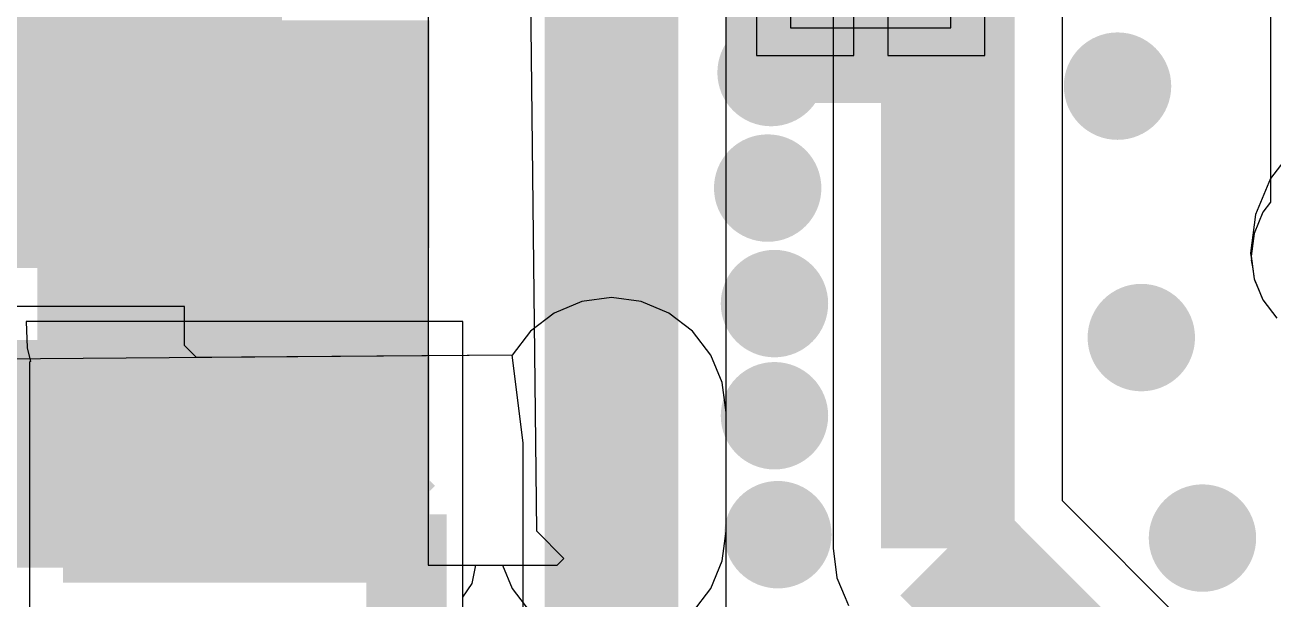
# Model space of a CAD drawing. Extents: x 56.2 to 141.8, y 48 to 96.4.
# Drawn here: x 101.84 to 111.17, y 56.36 to 60.66 of the extents above; entities that cross this region are included whole.
import ezdxf

# ---------------------------------------------------------------- set-up
doc = ezdxf.new("R2010")
doc.units = 0
doc.header["$MEASUREMENT"] = 0
for name, color, linetype in [('BOTTOMLAYER', 5, 'CONTINUOUS'), ('BOTTOMPASTE', 16, 'CONTINUOUS'), ('BOTTOMSOLDER', 6, 'CONTINUOUS'), ('MULTILAYER', 9, 'CONTINUOUS'), ('TOPLAYER', 1, 'CONTINUOUS'), ('TOPPASTE', 8, 'CONTINUOUS'), ('TOPSOLDER', 216, 'CONTINUOUS')]:
    doc.layers.add(name, color=color, linetype=linetype)

msp = doc.modelspace()

# ---------------------------------------------------------------- linework, layer by layer
at = {"layer": 'BOTTOMLAYER'}
for p, q in [((107.880066, 63.5762), (107.880066, 56.7436)), ((109.594734, 57.09872), (109.594734, 63.5762)), ((111.251335, 59.6381), (111.151721, 59.508283)), ((111.151721, 59.508283), (111.040034, 59.238647)), ((111.040034, 59.238647), (111.00194, 58.94929)), ((111.00194, 58.94929), (111.008521, 58.899321)), ((111.008521, 58.899321), (111.007035, 58.897548)), ((111.007035, 58.897548), (111.007037, 58.897548)), ((111.007037, 58.897548), (111.016986, 58.847528)), ((111.016986, 58.847528), (111.028731, 58.758315)), ((111.028731, 58.758315), (111.040273, 58.730454)), ((111.040273, 58.730454), (111.04117, 58.725943)), ((111.04117, 58.725943), (111.043725, 58.72212)), ((111.043725, 58.72212), (111.094228, 58.600198)), ((106.2228, 58.616934), (106.000906, 58.587721)), ((106.444694, 58.587721), (106.2228, 58.616934)), ((103.031072, 58.54987), (99.331054, 58.54987)), ((103.031072, 58.258349), (103.031072, 58.54987)), ((106.000906, 58.587721), (105.794134, 58.502072)), ((106.651466, 58.502072), (106.444694, 58.587721)), ((111.094228, 58.600198), (111.198416, 58.464417)), ((105.794134, 58.502072), (105.616573, 58.365827)), ((106.829027, 58.365827), (106.651466, 58.502072)), ((105.616573, 58.365827), (105.480328, 58.188266)), ((106.965272, 58.188266), (106.829027, 58.365827)), ((103.121244, 58.168913), (103.031072, 58.258349)), ((105.480328, 58.188266), (99.6696, 58.1406)), ((105.480328, 58.188266), (103.121244, 58.168913)), ((105.5624, 57.531), (105.480328, 58.188266)), ((107.050921, 57.981494), (106.965272, 58.188266)), ((107.080134, 57.7596), (107.050921, 57.981494)), ((107.080134, 56.870603), (107.080134, 57.7596)), ((105.5624, 53.5178), (105.5624, 57.531)), ((111.182638, 55.510816), (109.594734, 57.09872)), ((107.080134, 56.8706), (107.080134, 56.870603)), ((107.080139, 56.870597), (107.080134, 56.8706)), ((107.080134, 56.870595), (107.080139, 56.870597)), ((107.080134, 54.787803), (107.080134, 56.870595)), ((107.880066, 56.7436), (107.909279, 56.521706)), ((107.909279, 56.521706), (107.969842, 56.375496)), ((107.969842, 56.375496), (107.994928, 56.314932))]:
    msp.add_line(p, q, dxfattribs=at)
for points, const_width in [([(108.7374, 56.7436), (108.7374, 63.5762)], 1.000001), ([(106.2228, 56.8706), (106.2228, 57.7596)], 1.000001), ([(101.181063, 57.44986), (104.238537, 57.44986)], 0.599999), ([(104.238537, 57.44986), (104.690796, 56.9976)], 0.599999), ([(106.2228, 54.7878), (106.2228, 56.8706)], 1.000001), ([(104.690796, 54.7878), (104.690796, 56.9976)], 0.599999), ([(108.7374, 56.7436), (110.576411, 54.904589)], 1.000001)]:
    msp.add_lwpolyline(points, dxfattribs=dict(at, const_width=const_width))
at = {"layer": 'BOTTOMLAYER', "const_width": 0.299999}
for points in [[(107.2666, 60.2996, 1), (107.5666, 60.2996, 1)], [(109.8574, 60.198, 1), (110.1574, 60.198, 1)], [(107.2412, 59.436, 1), (107.5412, 59.436, 1)], [(107.292, 58.5724, 1), (107.592, 58.5724, 1)], [(110.0352, 58.3184, 1), (110.3352, 58.3184, 1)], [(102.099267, 57.768066, 1), (102.399267, 57.768066, 1)], [(102.099267, 57.768066, 1), (102.399267, 57.768066, 1)], [(102.099267, 57.768066, 1), (102.399267, 57.768066, 1)], [(102.099267, 57.768066, 1), (102.399267, 57.768066, 1)], [(102.099267, 57.768066, 1), (102.399267, 57.768066, 1)], [(102.099267, 57.768066, 1), (102.399267, 57.768066, 1)], [(102.099267, 57.768066, 1), (102.399267, 57.768066, 1)], [(102.099267, 57.768066, 1), (102.399267, 57.768066, 1)], [(102.099267, 57.768066, 1), (102.399267, 57.768066, 1)], [(102.099267, 57.768066, 1), (102.399267, 57.768066, 1)], [(102.099267, 57.768066, 1), (102.399267, 57.768066, 1)], [(102.099267, 57.768066, 1), (102.399267, 57.768066, 1)], [(102.099267, 57.768066, 1), (102.399267, 57.768066, 1)], [(102.099267, 57.768066, 1), (102.399267, 57.768066, 1)], [(106.0728, 57.7596, 1), (106.3728, 57.7596, 1)], [(107.292, 57.7342, 1), (107.592, 57.7342, 1)], [(102.867485, 57.44986, 1), (103.167485, 57.44986, 1)], [(102.867485, 57.44986, 1), (103.167485, 57.44986, 1)], [(102.867485, 57.44986, 1), (103.167485, 57.44986, 1)], [(102.867485, 57.44986, 1), (103.167485, 57.44986, 1)], [(102.867485, 57.44986, 1), (103.167485, 57.44986, 1)], [(102.867485, 57.44986, 1), (103.167485, 57.44986, 1)], [(102.867485, 57.44986, 1), (103.167485, 57.44986, 1)], [(102.867485, 57.44986, 1), (103.167485, 57.44986, 1)], [(102.867485, 57.44986, 1), (103.167485, 57.44986, 1)], [(102.867485, 57.44986, 1), (103.167485, 57.44986, 1)], [(102.867485, 57.44986, 1), (103.167485, 57.44986, 1)], [(102.867485, 57.44986, 1), (103.167485, 57.44986, 1)], [(102.867485, 57.44986, 1), (103.167485, 57.44986, 1)], [(102.867485, 57.44986, 1), (103.167485, 57.44986, 1)], [(102.867485, 57.44986, 1), (103.167485, 57.44986, 1)], [(102.867485, 57.44986, 1), (103.167485, 57.44986, 1)], [(102.867485, 57.44986, 1), (103.167485, 57.44986, 1)], [(102.867485, 57.44986, 1), (103.167485, 57.44986, 1)], [(102.867485, 57.44986, 1), (103.167485, 57.44986, 1)], [(102.867485, 57.44986, 1), (103.167485, 57.44986, 1)], [(102.867485, 57.44986, 1), (103.167485, 57.44986, 1)], [(102.867485, 57.44986, 1), (103.167485, 57.44986, 1)], [(102.867485, 57.44986, 1), (103.167485, 57.44986, 1)], [(102.867485, 57.44986, 1), (103.167485, 57.44986, 1)], [(102.867485, 57.44986, 1), (103.167485, 57.44986, 1)], [(102.867485, 57.44986, 1), (103.167485, 57.44986, 1)], [(102.867485, 57.44986, 1), (103.167485, 57.44986, 1)], [(102.867485, 57.44986, 1), (103.167485, 57.44986, 1)], [(102.099267, 57.131654, 1), (102.399267, 57.131654, 1)], [(102.099267, 57.131654, 1), (102.399267, 57.131654, 1)], [(102.099267, 57.131654, 1), (102.399267, 57.131654, 1)], [(102.099267, 57.131654, 1), (102.399267, 57.131654, 1)], [(102.099267, 57.131654, 1), (102.399267, 57.131654, 1)], [(102.099267, 57.131654, 1), (102.399267, 57.131654, 1)], [(102.099267, 57.131654, 1), (102.399267, 57.131654, 1)], [(102.099267, 57.131654, 1), (102.399267, 57.131654, 1)], [(102.099267, 57.131654, 1), (102.399267, 57.131654, 1)], [(102.099267, 57.131654, 1), (102.399267, 57.131654, 1)], [(102.099267, 57.131654, 1), (102.399267, 57.131654, 1)], [(102.099267, 57.131654, 1), (102.399267, 57.131654, 1)], [(102.099267, 57.131654, 1), (102.399267, 57.131654, 1)], [(102.099267, 57.131654, 1), (102.399267, 57.131654, 1)], [(106.0728, 56.8706, 1), (106.3728, 56.8706, 1)], [(107.3174, 56.8452, 1), (107.6174, 56.8452, 1)], [(110.4924, 56.8198, 1), (110.7924, 56.8198, 1)]]:
    msp.add_lwpolyline(points, format="xyb", close=True, dxfattribs=at)
at = {"layer": 'BOTTOMLAYER', "const_width": 0.599999}
for points in [[(103.017485, 57.44986, -0.198912), (102.249267, 57.768066)], [(103.017485, 57.44986, -0.198912), (102.249267, 57.768066)], [(103.017485, 57.44986, -0.198912), (102.249267, 57.768066)], [(103.017485, 57.44986, -0.198912), (102.249267, 57.768066)], [(103.017485, 57.44986, -0.198912), (102.249267, 57.768066)], [(103.017485, 57.44986, -0.198912), (102.249267, 57.768066)], [(103.017485, 57.44986, -0.198912), (102.249267, 57.768066)], [(103.017485, 57.44986, -0.198912), (102.249267, 57.768066)], [(103.017485, 57.44986, -0.198912), (102.249267, 57.768066)], [(103.017485, 57.44986, -0.198912), (102.249267, 57.768066)], [(103.017485, 57.44986, -0.198912), (102.249267, 57.768066)], [(103.017485, 57.44986, -0.198912), (102.249267, 57.768066)], [(103.017485, 57.44986, -0.198912), (102.249267, 57.768066)], [(103.017485, 57.44986, -0.198912), (102.249267, 57.768066)], [(102.249267, 57.131654, -0.198912), (103.017485, 57.44986)], [(102.249267, 57.131654, -0.198912), (103.017485, 57.44986)], [(102.249267, 57.131654, -0.198912), (103.017485, 57.44986)], [(102.249267, 57.131654, -0.198912), (103.017485, 57.44986)], [(102.249267, 57.131654, -0.198912), (103.017485, 57.44986)], [(102.249267, 57.131654, -0.198912), (103.017485, 57.44986)], [(102.249267, 57.131654, -0.198912), (103.017485, 57.44986)], [(102.249267, 57.131654, -0.198912), (103.017485, 57.44986)], [(102.249267, 57.131654, -0.198912), (103.017485, 57.44986)], [(102.249267, 57.131654, -0.198912), (103.017485, 57.44986)], [(102.249267, 57.131654, -0.198912), (103.017485, 57.44986)], [(102.249267, 57.131654, -0.198912), (103.017485, 57.44986)], [(102.249267, 57.131654, -0.198912), (103.017485, 57.44986)], [(102.249267, 57.131654, -0.198912), (103.017485, 57.44986)]]:
    msp.add_lwpolyline(points, format="xyb", dxfattribs=at)
at = {"layer": 'BOTTOMLAYER'}
msp.add_solid([(99.681053, 56.699848), (102.681072, 56.699848), (99.681053, 58.199871), (102.681072, 58.199871)], dxfattribs=at)
at = {"layer": 'BOTTOMPASTE'}
msp.add_solid([(99.681053, 56.699848), (102.681072, 56.699848), (99.681053, 58.199871), (102.681072, 58.199871)], dxfattribs=at)
at = {"layer": 'BOTTOMSOLDER', "const_width": 0.401599}
for points in [[(107.2158, 60.2996, 1), (107.6174, 60.2996, 1)], [(109.8066, 60.198, 1), (110.2082, 60.198, 1)], [(107.1904, 59.436, 1), (107.592, 59.436, 1)], [(107.2412, 58.5724, 1), (107.6428, 58.5724, 1)], [(109.9844, 58.3184, 1), (110.386, 58.3184, 1)], [(106.022, 57.7596, 1), (106.4236, 57.7596, 1)], [(107.2412, 57.7342, 1), (107.6428, 57.7342, 1)], [(106.022, 56.8706, 1), (106.4236, 56.8706, 1)], [(107.2666, 56.8452, 1), (107.6682, 56.8452, 1)], [(110.4416, 56.8198, 1), (110.8432, 56.8198, 1)]]:
    msp.add_lwpolyline(points, format="xyb", close=True, dxfattribs=at)
at = {"layer": 'BOTTOMSOLDER'}
msp.add_solid([(99.579453, 56.598248), (102.782672, 56.598248), (99.579453, 58.301471), (102.782672, 58.301471)], dxfattribs=at)
at = {"layer": 'MULTILAYER', "const_width": 0.299999}
for points in [[(107.2666, 60.2996, 1), (107.5666, 60.2996, 1)], [(109.8574, 60.198, 1), (110.1574, 60.198, 1)], [(107.2412, 59.436, 1), (107.5412, 59.436, 1)], [(107.292, 58.5724, 1), (107.592, 58.5724, 1)], [(110.0352, 58.3184, 1), (110.3352, 58.3184, 1)], [(106.0728, 57.7596, 1), (106.3728, 57.7596, 1)], [(107.292, 57.7342, 1), (107.592, 57.7342, 1)], [(106.0728, 56.8706, 1), (106.3728, 56.8706, 1)], [(107.3174, 56.8452, 1), (107.6174, 56.8452, 1)], [(110.4924, 56.8198, 1), (110.7924, 56.8198, 1)]]:
    msp.add_lwpolyline(points, format="xyb", close=True, dxfattribs=at)
at = {"layer": 'TOPLAYER'}
for p, q in [((108.762, 60.634601), (108.762, 61.8236)), ((105.664, 56.8706), (105.6132, 61.6204)), ((107.562, 61.523601), (107.562, 60.634601)), ((108.289001, 61.280599), (108.289001, 60.4266)), ((107.080134, 57.7596), (107.080134, 61.173479)), ((107.308002, 61.153599), (107.308002, 60.4266)), ((108.035001, 60.4266), (108.035001, 61.153599)), ((104.8512, 61.0108), (104.8512, 56.6166)), ((109.016, 60.4266), (109.016, 60.926602)), ((111.152203, 60.830602), (111.152203, 59.331357)), ((107.562, 60.634601), (108.762, 60.634601)), ((107.308002, 60.4266), (108.035001, 60.4266)), ((108.289001, 60.4266), (109.016, 60.4266)), ((111.152203, 59.331357), (111.094228, 59.255802)), ((111.094228, 59.255802), (111.028731, 59.097685)), ((111.028731, 59.097685), (111.006392, 58.928)), ((111.006392, 58.928), (111.028731, 58.758315)), ((111.028731, 58.758315), (111.094228, 58.600198)), ((111.094228, 58.600198), (111.198416, 58.464417)), ((105.112299, 58.438598), (101.847198, 58.438598)), ((101.847198, 58.438598), (101.854, 58.2422)), ((105.112299, 51.238602), (105.112299, 58.438598)), ((101.854, 58.2422), (101.8794, 58.1406)), ((101.8794, 58.1406), (101.872301, 58.133501)), ((101.872301, 58.133501), (101.872301, 51.1556)), ((107.080134, 56.8706), (107.080134, 57.7596)), ((105.8672, 56.6674), (105.664, 56.8706)), ((107.050921, 56.648706), (107.080134, 56.8706)), ((105.8164, 56.6166), (105.8672, 56.6674)), ((104.8512, 56.6166), (105.8164, 56.6166)), ((105.180892, 56.480037), (105.208057, 56.6166)), ((105.208057, 56.6166), (105.407978, 56.6166)), ((105.407978, 56.6166), (105.480328, 56.441934)), ((106.965272, 56.441934), (107.050921, 56.648706)), ((105.112299, 56.377378), (105.180892, 56.480037)), ((105.112299, 56.238602), (105.112299, 56.377378)), ((105.480328, 56.441934), (105.616573, 56.264373)), ((106.829027, 56.264373), (106.965272, 56.441934))]:
    msp.add_line(p, q, dxfattribs=at)
for points, const_width in [([(106.2228, 57.7596), (106.2228, 62.5348)], 1.000001), ([(98.187081, 59.8386), (103.4923, 59.8386)], 2.000001), ([(103.4923, 59.8386), (103.759, 59.8386)], 2.000001), ([(106.2228, 56.8706), (106.2228, 57.7596)], 1.000001)]:
    msp.add_lwpolyline(points, dxfattribs=dict(at, const_width=const_width))
at = {"layer": 'TOPLAYER', "const_width": 0.299999}
for points in [[(107.2666, 60.2996, 1), (107.5666, 60.2996, 1)], [(109.8574, 60.198, 1), (110.1574, 60.198, 1)], [(107.2412, 59.436, 1), (107.5412, 59.436, 1)], [(107.292, 58.5724, 1), (107.592, 58.5724, 1)], [(110.0352, 58.3184, 1), (110.3352, 58.3184, 1)], [(106.0728, 57.7596, 1), (106.3728, 57.7596, 1)], [(107.292, 57.7342, 1), (107.592, 57.7342, 1)], [(106.0728, 56.8706, 1), (106.3728, 56.8706, 1)], [(107.3174, 56.8452, 1), (107.6174, 56.8452, 1)], [(110.4924, 56.8198, 1), (110.7924, 56.8198, 1)]]:
    msp.add_lwpolyline(points, format="xyb", close=True, dxfattribs=at)
at = {"layer": 'TOPLAYER'}
for points in [[(107.080134, 60.071), (108.864397, 60.071), (107.080134, 62.7126), (108.864397, 62.7126)], [(104.7623, 59.088602), (104.7623, 60.588599), (102.2223, 59.088602), (102.2223, 60.588599)], [(101.9302, 56.6166), (104.8512, 56.6166), (101.9302, 60.3758), (104.8512, 60.3758)], [(104.7623, 56.588602), (104.7623, 58.088599), (102.2223, 56.588602), (102.2223, 58.088599)]]:
    msp.add_solid(points, dxfattribs=at)
at = {"layer": 'TOPPASTE'}
for points in [[(104.7623, 59.088602), (104.7623, 60.588599), (102.2223, 59.088602), (102.2223, 60.588599)], [(104.7623, 56.588602), (104.7623, 58.088599), (102.2223, 56.588602), (102.2223, 58.088599)]]:
    msp.add_solid(points, dxfattribs=at)
at = {"layer": 'TOPSOLDER', "const_width": 0.401599}
for points in [[(107.2158, 60.2996, 1), (107.6174, 60.2996, 1)], [(109.8066, 60.198, 1), (110.2082, 60.198, 1)], [(107.1904, 59.436, 1), (107.592, 59.436, 1)], [(107.2412, 58.5724, 1), (107.6428, 58.5724, 1)], [(109.9844, 58.3184, 1), (110.386, 58.3184, 1)], [(106.022, 57.7596, 1), (106.4236, 57.7596, 1)], [(107.2412, 57.7342, 1), (107.6428, 57.7342, 1)], [(106.022, 56.8706, 1), (106.4236, 56.8706, 1)], [(107.2666, 56.8452, 1), (107.6682, 56.8452, 1)], [(110.4416, 56.8198, 1), (110.8432, 56.8198, 1)]]:
    msp.add_lwpolyline(points, format="xyb", close=True, dxfattribs=at)
at = {"layer": 'TOPSOLDER'}
for points in [[(107.460402, 60.579), (108.8636, 60.579), (107.460402, 61.982198), (108.8636, 61.982198)], [(104.8639, 58.987002), (104.8639, 60.690199), (102.1207, 58.987002), (102.1207, 60.690199)], [(104.8639, 56.487002), (104.8639, 58.190199), (102.1207, 56.487002), (102.1207, 58.190199)]]:
    msp.add_solid(points, dxfattribs=at)

doc.saveas('drawing.dxf')
